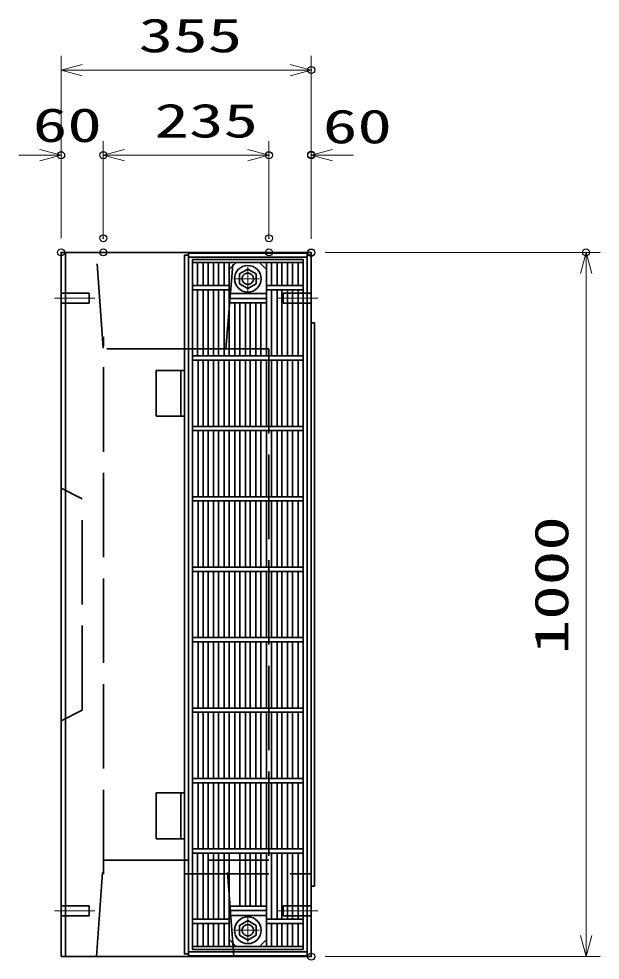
# Model space of a CAD drawing. Units: millimetres on the paper. Extents: x 0 to 841, y 0 to 594.
# Drawn here: x 617.3 to 658.5, y 316.7 to 383.5 of the extents above; entities that cross this region are included whole.
import ezdxf
from ezdxf.enums import TextEntityAlignment as Align

# ---------------------------------------------------------------- set-up
doc = ezdxf.new("R2010")
doc.units = ezdxf.units.MM
doc.header["$PDMODE"] = 32
doc.header["$PDSIZE"] = 0.5
doc.linetypes.add('DASHED', pattern=[7.5, 6, -1.5])
doc.linetypes.add('USER1', pattern=[50.8, 31.75, -6.35, 6.35, -6.35])
for name, color, linetype, lineweight in [('D-BMK（構造物基準線）', 2, 'USER1', 18), ('D-STR-DIM（寸法）', 7, 'Continuous', 13), ('D-STR（構造物）', 1, 'Continuous', 35)]:
    doc.layers.add(name, color=color, linetype=linetype, lineweight=lineweight)
doc.layers.add('Defpoints_8', color=151, linetype='Continuous')
doc.styles.add('ＭＳ ゴシック', font='')
doc.styles.get('ＭＳ ゴシック').set_extended_font_data('MS Gothic')

# ---------------------------------------------------------------- blocks, each defined once
blk = doc.blocks.new('_Open30')
at = {"color": 7, "linetype": 'Continuous', "lineweight": 13}
for p, q in [((-1, 0.2679), (0, 0)), ((0, 0), (-1, -0.2679)), ((0, 0), (-1, 0))]:
    blk.add_line(p, q, dxfattribs=at)

msp = doc.modelspace()

# ---------------------------------------------------------------- linework, layer by layer
at = {"layer": 'D-BMK（構造物基準線）'}
for p, q in [((633.519, 365.916), (633.519, 364.169)), ((632.57, 365.087), (634.344, 365.087)), ((622.657, 363.712), (619.807, 363.712)), ((638.481, 363.712), (635.632, 363.712)), ((622.657, 320.212), (619.807, 320.212)), ((638.481, 320.212), (635.632, 320.212)), ((633.519, 318.008), (633.519, 319.754)), ((632.57, 318.837), (634.344, 318.837))]:
    msp.add_line(p, q, dxfattribs=at)
at = {"layer": 'D-STR-DIM（寸法）'}
for p, q in [((620.269, 374.859), (620.269, 380.909)), ((638.019, 374.889), (638.019, 380.909)), ((621.769, 379.909), (636.519, 379.909)), ((620.269, 367.962), (620.269, 374.859)), ((623.265, 367.962), (623.265, 374.859)), ((623.265, 368.962), (623.265, 374.859)), ((635.019, 367.962), (635.019, 374.859)), ((635.019, 368.962), (635.019, 374.859)), ((638.019, 367.932), (638.019, 374.859)), ((618.769, 373.859), (617.269, 373.859)), ((624.765, 373.859), (626.265, 373.859)), ((624.765, 373.859), (633.519, 373.859)), ((633.519, 373.859), (632.019, 373.859)), ((639.519, 373.859), (641.019, 373.859)), ((639.019, 366.962), (658.523, 366.962)), ((657.523, 318.462), (657.523, 365.462)), ((639.019, 316.962), (658.523, 316.962))]:
    msp.add_line(p, q, dxfattribs=at)
at = {"layer": 'D-STR（構造物）'}
for p, q in [((620.269, 366.962), (638.019, 366.962)), ((620.269, 316.962), (620.269, 366.962)), ((620.569, 366.962), (620.569, 316.962)), ((629.319, 366.912), (629.319, 317.012)), ((637.719, 366.912), (629.319, 366.912)), ((637.719, 317.012), (637.719, 366.912)), ((638.019, 366.962), (638.019, 316.962)), ((638.019, 316.962), (638.019, 366.962)), ((629.319, 366.612), (637.719, 366.612)), ((629.594, 317.462), (629.594, 366.462)), ((629.594, 366.462), (637.444, 366.462)), ((629.594, 366.237), (637.444, 366.237)), ((629.944, 364.612), (629.944, 366.237)), ((630.344, 366.237), (630.344, 364.612)), ((630.694, 364.612), (630.694, 366.237)), ((631.094, 364.612), (631.094, 366.237)), ((631.444, 366.237), (631.444, 364.612)), ((631.844, 366.237), (631.844, 364.612)), ((632.194, 359.612), (632.194, 366.237)), ((632.694, 366.237), (632.194, 365.737)), ((634.844, 365.737), (634.344, 366.237)), ((634.844, 366.237), (634.844, 359.612)), ((635.194, 364.612), (635.194, 366.237)), ((635.594, 366.237), (635.594, 364.612)), ((635.944, 364.612), (635.944, 366.237)), ((636.344, 364.612), (636.344, 366.237)), ((636.694, 366.237), (636.694, 364.612)), ((637.094, 366.237), (637.094, 364.612)), ((637.444, 343.237), (637.444, 366.462)), ((638.019, 366.762), (637.719, 366.762)), ((629.594, 364.612), (632.194, 364.612)), ((632.194, 364.312), (629.594, 364.312)), ((629.944, 359.612), (629.944, 364.312)), ((630.344, 364.312), (630.344, 359.612)), ((630.694, 359.612), (630.694, 364.312)), ((631.094, 359.612), (631.094, 364.312)), ((631.444, 364.312), (631.444, 359.612)), ((631.844, 364.312), (631.844, 359.612)), ((637.444, 364.612), (634.844, 364.612)), ((634.844, 364.312), (637.444, 364.312)), ((635.194, 359.612), (635.194, 364.312)), ((635.594, 364.312), (635.594, 359.612)), ((635.944, 359.612), (635.944, 364.312)), ((636.344, 359.612), (636.344, 364.312)), ((636.694, 364.312), (636.694, 359.612)), ((637.094, 364.312), (637.094, 359.612)), ((632.194, 364.037), (634.844, 364.037)), ((634.844, 363.687), (632.194, 363.687)), ((632.194, 363.387), (634.844, 363.387)), ((632.594, 359.612), (632.594, 363.387)), ((632.944, 363.387), (632.944, 359.612)), ((633.344, 359.612), (633.344, 363.387)), ((633.694, 363.387), (633.694, 359.612)), ((634.094, 359.612), (634.094, 363.387)), ((634.444, 363.387), (634.444, 359.612)), ((638.019, 361.962), (638.244, 361.962)), ((638.019, 361.962), (638.244, 361.962)), ((638.244, 321.962), (638.244, 361.962)), ((637.444, 359.612), (629.594, 359.612)), ((629.594, 359.312), (637.444, 359.312)), ((629.994, 354.612), (629.994, 359.312)), ((630.344, 359.312), (630.344, 354.612)), ((630.694, 354.612), (630.694, 359.312)), ((631.094, 354.612), (631.094, 359.312)), ((631.444, 359.312), (631.444, 354.612)), ((631.844, 359.312), (631.844, 354.612)), ((632.194, 354.612), (632.194, 359.312)), ((632.594, 354.612), (632.594, 359.312)), ((632.944, 359.312), (632.944, 354.612)), ((633.344, 354.612), (633.344, 359.312)), ((633.694, 359.312), (633.694, 354.612)), ((634.094, 354.612), (634.094, 359.312)), ((634.444, 359.312), (634.444, 354.612)), ((634.844, 359.312), (634.844, 354.612)), ((635.194, 354.612), (635.194, 359.312)), ((635.594, 359.312), (635.594, 354.612)), ((635.944, 354.612), (635.944, 359.312)), ((636.344, 354.612), (636.344, 359.312)), ((636.694, 359.312), (636.694, 354.612)), ((637.094, 359.312), (637.094, 354.612)), ((627.019, 358.587), (629.019, 358.587)), ((628.769, 355.337), (628.769, 358.587)), ((628.769, 358.587), (628.769, 355.337)), ((637.444, 354.612), (629.594, 354.612)), ((629.594, 354.312), (637.444, 354.312)), ((629.994, 349.612), (629.994, 354.312)), ((630.344, 354.312), (630.344, 349.612)), ((630.694, 349.612), (630.694, 354.312)), ((631.094, 349.612), (631.094, 354.312)), ((631.444, 354.312), (631.444, 349.612)), ((631.844, 354.312), (631.844, 349.612)), ((632.194, 349.612), (632.194, 354.312)), ((632.594, 349.612), (632.594, 354.312)), ((632.944, 354.312), (632.944, 349.612)), ((633.344, 349.612), (633.344, 354.312)), ((633.694, 354.312), (633.694, 349.612)), ((634.094, 349.612), (634.094, 354.312)), ((634.444, 354.312), (634.444, 349.612)), ((634.844, 354.312), (634.844, 349.612)), ((635.194, 349.612), (635.194, 354.312)), ((635.594, 354.312), (635.594, 349.612)), ((635.944, 349.612), (635.944, 354.312)), ((636.344, 349.612), (636.344, 354.312)), ((636.694, 354.312), (636.694, 349.612)), ((637.094, 354.312), (637.094, 349.612)), ((629.594, 349.612), (637.444, 349.612)), ((637.444, 349.312), (629.594, 349.312)), ((629.994, 344.612), (629.994, 349.312)), ((630.344, 349.312), (630.344, 344.612)), ((630.694, 344.612), (630.694, 349.312)), ((631.094, 344.612), (631.094, 349.312)), ((631.444, 349.312), (631.444, 344.612)), ((631.844, 349.312), (631.844, 344.612)), ((632.194, 344.612), (632.194, 349.312)), ((632.594, 344.612), (632.594, 349.312)), ((632.944, 349.312), (632.944, 344.612)), ((633.344, 344.612), (633.344, 349.312)), ((633.694, 349.312), (633.694, 344.612)), ((634.094, 344.612), (634.094, 349.312)), ((634.444, 349.312), (634.444, 344.612)), ((634.844, 349.312), (634.844, 344.612)), ((635.194, 344.612), (635.194, 349.312)), ((635.594, 349.312), (635.594, 344.612)), ((635.944, 344.612), (635.944, 349.312)), ((636.344, 344.612), (636.344, 349.312)), ((636.694, 349.312), (636.694, 344.612)), ((637.094, 349.312), (637.094, 344.612)), ((629.594, 344.612), (637.444, 344.612)), ((637.444, 344.312), (629.594, 344.312)), ((629.994, 339.612), (629.994, 344.312)), ((630.344, 344.312), (630.344, 339.612)), ((630.694, 339.612), (630.694, 344.312)), ((631.094, 339.612), (631.094, 344.312)), ((631.444, 344.312), (631.444, 339.612)), ((631.844, 344.312), (631.844, 339.612)), ((632.194, 339.612), (632.194, 344.312)), ((632.594, 339.612), (632.594, 344.312)), ((632.944, 344.312), (632.944, 339.612)), ((633.344, 339.612), (633.344, 344.312)), ((633.694, 344.312), (633.694, 339.612)), ((634.094, 339.612), (634.094, 344.312)), ((634.444, 344.312), (634.444, 339.612)), ((634.844, 344.312), (634.844, 339.612)), ((635.194, 339.612), (635.194, 344.312)), ((635.594, 344.312), (635.594, 339.612)), ((635.944, 339.612), (635.944, 344.312)), ((636.344, 339.612), (636.344, 344.312)), ((636.694, 344.312), (636.694, 339.612)), ((637.094, 344.312), (637.094, 339.612)), ((637.444, 344.612), (637.444, 317.462)), ((637.444, 339.612), (629.594, 339.612)), ((629.594, 339.312), (637.444, 339.312)), ((629.994, 339.312), (629.994, 334.612)), ((630.344, 334.612), (630.344, 339.312)), ((630.694, 339.312), (630.694, 334.612)), ((631.094, 339.312), (631.094, 334.612)), ((631.444, 334.612), (631.444, 339.312)), ((631.844, 334.612), (631.844, 339.312)), ((632.194, 339.312), (632.194, 334.612)), ((632.594, 339.312), (632.594, 334.612)), ((632.944, 334.612), (632.944, 339.312)), ((633.344, 339.312), (633.344, 334.612)), ((633.694, 334.612), (633.694, 339.312)), ((634.094, 339.312), (634.094, 334.612)), ((634.444, 334.612), (634.444, 339.312)), ((634.844, 334.612), (634.844, 339.312)), ((635.194, 339.312), (635.194, 334.612)), ((635.594, 334.612), (635.594, 339.312)), ((635.944, 339.312), (635.944, 334.612)), ((636.344, 339.312), (636.344, 334.612)), ((636.694, 334.612), (636.694, 339.312)), ((637.094, 334.612), (637.094, 339.312)), ((637.444, 334.612), (629.594, 334.612)), ((629.594, 334.312), (637.444, 334.312)), ((629.994, 334.312), (629.994, 329.612)), ((630.344, 329.612), (630.344, 334.312)), ((630.694, 334.312), (630.694, 329.612)), ((631.094, 334.312), (631.094, 329.612)), ((631.444, 329.612), (631.444, 334.312)), ((631.844, 329.612), (631.844, 334.312)), ((632.194, 334.312), (632.194, 329.612)), ((632.594, 334.312), (632.594, 329.612)), ((632.944, 329.612), (632.944, 334.312)), ((633.344, 334.312), (633.344, 329.612)), ((633.694, 329.612), (633.694, 334.312)), ((634.094, 334.312), (634.094, 329.612)), ((634.444, 329.612), (634.444, 334.312)), ((634.844, 329.612), (634.844, 334.312)), ((635.194, 334.312), (635.194, 329.612)), ((635.594, 329.612), (635.594, 334.312)), ((635.944, 334.312), (635.944, 329.612)), ((636.344, 334.312), (636.344, 329.612)), ((636.694, 329.612), (636.694, 334.312)), ((637.094, 329.612), (637.094, 334.312)), ((629.594, 329.612), (637.444, 329.612)), ((637.444, 329.312), (629.594, 329.312)), ((629.994, 329.312), (629.994, 324.612)), ((630.344, 324.612), (630.344, 329.312)), ((630.694, 329.312), (630.694, 324.612)), ((631.094, 329.312), (631.094, 324.612)), ((631.444, 324.612), (631.444, 329.312)), ((631.844, 324.612), (631.844, 329.312)), ((632.194, 329.312), (632.194, 324.612)), ((632.594, 329.312), (632.594, 324.612)), ((632.944, 324.612), (632.944, 329.312)), ((633.344, 329.312), (633.344, 324.612)), ((633.694, 324.612), (633.694, 329.312)), ((634.094, 329.312), (634.094, 324.612)), ((634.444, 324.612), (634.444, 329.312)), ((634.844, 324.612), (634.844, 329.312)), ((635.194, 329.312), (635.194, 324.612)), ((635.594, 324.612), (635.594, 329.312)), ((635.944, 329.312), (635.944, 324.612)), ((636.344, 329.312), (636.344, 324.612)), ((636.694, 324.612), (636.694, 329.312)), ((637.094, 324.612), (637.094, 329.312)), ((628.769, 325.337), (628.769, 328.587)), ((627.019, 325.337), (629.019, 325.337)), ((629.594, 324.612), (637.444, 324.612)), ((637.444, 324.312), (629.594, 324.312)), ((629.944, 324.312), (629.944, 319.612)), ((630.344, 319.612), (630.344, 324.312)), ((630.694, 324.312), (630.694, 319.612)), ((631.094, 324.312), (631.094, 319.612)), ((631.444, 319.612), (631.444, 324.312)), ((631.844, 319.612), (631.844, 324.312)), ((632.194, 324.312), (632.194, 317.687)), ((632.944, 320.537), (632.944, 324.312)), ((633.344, 324.312), (633.344, 320.537)), ((633.694, 320.537), (633.694, 324.312)), ((634.094, 324.312), (634.094, 320.537)), ((634.444, 320.537), (634.444, 324.312)), ((634.844, 317.687), (634.844, 324.312)), ((635.194, 324.312), (635.194, 319.612)), ((635.594, 319.612), (635.594, 324.312)), ((635.944, 324.312), (635.944, 319.612)), ((636.344, 324.312), (636.344, 319.612)), ((636.694, 319.612), (636.694, 324.312)), ((637.094, 319.612), (637.094, 324.312)), ((638.019, 321.962), (638.244, 321.962)), ((632.194, 320.537), (634.844, 320.537)), ((634.844, 320.237), (632.194, 320.237)), ((632.194, 319.612), (629.594, 319.612)), ((632.194, 319.887), (634.844, 319.887)), ((634.844, 319.612), (637.444, 319.612)), ((629.594, 319.312), (632.194, 319.312)), ((629.944, 319.312), (629.944, 317.687)), ((630.344, 317.687), (630.344, 319.312)), ((630.694, 319.312), (630.694, 317.687)), ((631.094, 319.312), (631.094, 317.687)), ((631.444, 317.687), (631.444, 319.312)), ((631.844, 317.687), (631.844, 319.312)), ((637.444, 319.312), (634.844, 319.312)), ((635.194, 319.312), (635.194, 317.687)), ((635.594, 317.687), (635.594, 319.312)), ((635.944, 319.312), (635.944, 317.687)), ((636.344, 319.312), (636.344, 317.687)), ((636.694, 317.687), (636.694, 319.312)), ((637.094, 317.687), (637.094, 319.312)), ((632.694, 317.687), (632.194, 318.187)), ((634.844, 318.187), (634.344, 317.687)), ((629.594, 317.687), (637.444, 317.687)), ((637.444, 317.462), (629.594, 317.462)), ((638.019, 316.962), (620.269, 316.962)), ((629.319, 317.312), (637.719, 317.312)), ((637.719, 317.012), (629.319, 317.012))]:
    msp.add_line(p, q, dxfattribs=at)
at = {"layer": 'D-STR（構造物）', "linetype": 'DASHED'}
for p, q in [((623.265, 360.167), (622.769, 366.962)), ((631.958, 360.112), (632.519, 366.962)), ((623.269, 322.812), (623.269, 360.962)), ((629.519, 360.112), (623.269, 360.112)), ((635.019, 360.112), (629.519, 360.112)), ((635.019, 360.112), (635.019, 323.812)), ((621.769, 349.462), (620.269, 350.212)), ((621.769, 334.462), (621.769, 349.462)), ((620.269, 333.712), (621.769, 334.462)), ((622.769, 316.962), (623.269, 323.757)), ((623.269, 323.812), (635.019, 323.812)), ((632.519, 316.962), (632.019, 323.757)), ((629.019, 322.837), (638.019, 322.837))]:
    msp.add_line(p, q, dxfattribs=at)
at = {"layer": 'D-STR（構造物）'}
for points in [[(629.319, 317.162), (629.019, 317.162), (629.019, 366.762), (629.319, 366.762)], [(629.019, 358.587), (627.019, 358.587), (627.019, 355.337), (629.019, 355.337)], [(629.019, 355.337), (627.019, 355.337), (627.019, 358.587)], [(629.019, 328.587), (627.019, 328.587), (627.019, 325.337)]]:
    msp.add_lwpolyline(points, dxfattribs=at)
for points in [[(634.119, 364.74), (634.119, 365.433), (633.519, 365.779), (632.919, 365.433), (632.919, 364.74), (633.519, 364.394)], [(634.119, 319.183), (634.119, 318.49), (633.519, 318.144), (632.919, 318.49), (632.919, 319.183), (633.519, 319.53)]]:
    msp.add_lwpolyline(points, close=True, dxfattribs=at)
at = {"layer": 'D-STR（構造物）', "linetype": 'DASHED'}
for points in [[(620.269, 364.062), (622.269, 364.062), (622.269, 363.362), (620.269, 363.362)], [(638.019, 364.062), (636.019, 364.062), (636.019, 363.362), (638.019, 363.362)], [(620.269, 319.862), (622.269, 319.862), (622.269, 320.562), (620.269, 320.562)], [(638.019, 319.862), (636.019, 319.862), (636.019, 320.562), (638.019, 320.562)]]:
    msp.add_lwpolyline(points, dxfattribs=at)
at = {"layer": 'D-STR（構造物）'}
for centre in [(633.519, 365.087), (633.519, 318.837)]:
    msp.add_circle(centre, 0.95, dxfattribs=at)
at = {"layer": 'D-STR（構造物）', "linetype": 'DASHED'}
for centre in [(633.519, 365.087), (633.519, 318.837)]:
    msp.add_circle(centre, 0.4, dxfattribs=at)
at = {"layer": 'Defpoints_8'}
for p in [(638.019, 379.909), (620.269, 373.859), (623.265, 373.859), (635.019, 373.859), (638.019, 373.889), (638.019, 373.859), (623.265, 367.962), (635.019, 367.962), (620.269, 366.962), (623.265, 366.962), (635.019, 366.962), (638.019, 366.962), (638.019, 366.932), (657.523, 366.962), (638.019, 316.962)]:
    msp.add_point(p, dxfattribs=at)

# ---------------------------------------------------------------- block references
at = {"layer": 'D-STR-DIM（寸法）', "xscale": 1.5, "yscale": 1.5}
for p, rotation in [((620.269, 379.909), 180), ((623.265, 373.859), 180), ((623.265, 373.859), 180), ((638.019, 373.859), 180), ((657.523, 366.962), 90), ((657.523, 316.962), 270)]:
    msp.add_blockref('_Open30', p, dxfattribs=dict(at, rotation=rotation))
for p in [(638.019, 379.909), (620.269, 373.859), (635.019, 373.859), (635.019, 373.859)]:
    msp.add_blockref('_Open30', p, dxfattribs=at)

# ---------------------------------------------------------------- texts
at = {"layer": 'D-STR-DIM（寸法）', "style": 'ＭＳ ゴシック', "width": 1.5}
for s, p in [('355', (625.764, 380.446)), ('60', (618.255, 374.077)), ('235', (626.889, 374.396)), ('60', (638.839, 373.982))]:
    msp.add_text(s, height=2.405, dxfattribs=at).set_placement(p, align=Align.BOTTOM_LEFT)
msp.add_text('1000', height=2.405, rotation=90, dxfattribs=at).set_placement((656.985, 338.42), align=Align.BOTTOM_LEFT)

doc.saveas('drawing.dxf')
